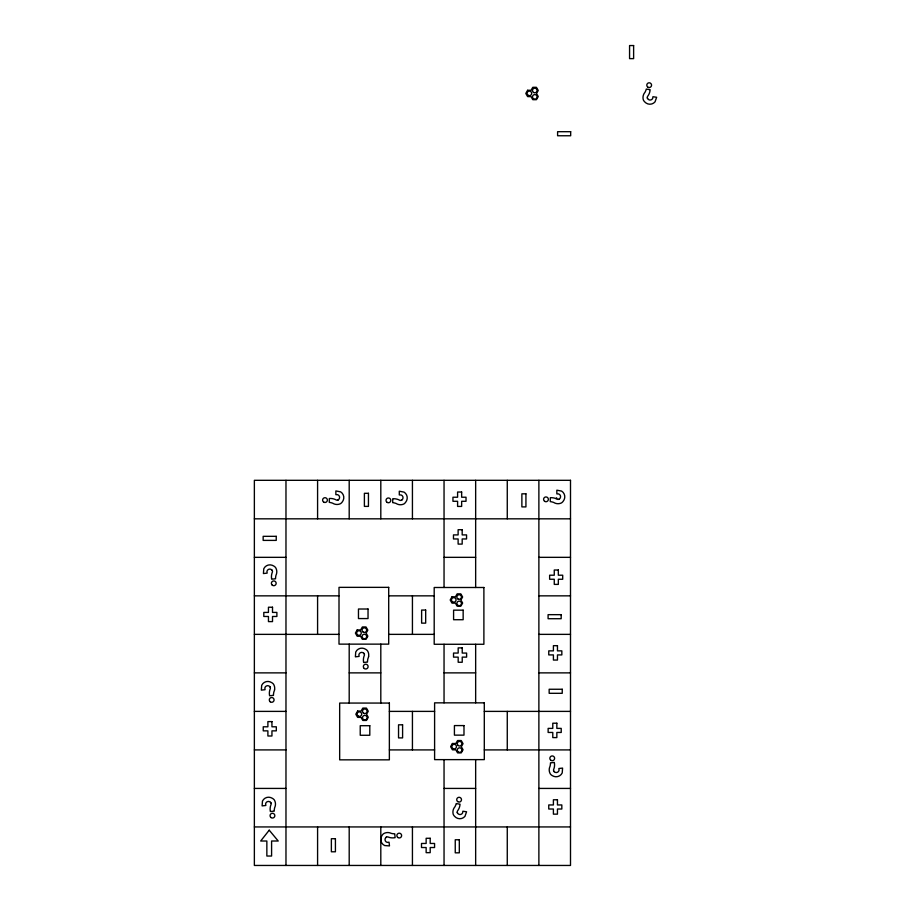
<?xml version="1.0" encoding="UTF-8"?>
<svg xmlns="http://www.w3.org/2000/svg" width="911" height="911" viewBox="0 0 911 911"><rect width="100%" height="100%" fill="white"/><g stroke="black" fill="none" stroke-linecap="round" stroke-linejoin="round"><path stroke-width="1.37" d="M274.553 689.855L274.655 689.217A7.937 7.937 0 0 0 273.471 684.104A6.741 6.741 0 0 0 270.761 682.18L270.032 681.815A6.753 6.753 0 0 0 261.696 685.311L261.332 690.139L265.055 689.707L264.862 687.953A2.87 2.87 0 0 1 269.77 686.575L270.191 687.213A2.312 2.312 0 0 1 270.362 688.443L270.248 688.784A12.196 12.196 0 0 0 269.542 691.267L269.451 691.904A12.196 12.196 0 0 0 269.61 695.776L273.448 695.389A15.009 15.009 0 0 1 273.869 691.973L273.926 691.768A7.937 7.937 0 0 0 274.553 689.878M368.591 656.558L368.693 655.92A7.937 7.937 0 0 0 367.509 650.807A6.741 6.741 0 0 0 364.81 648.883L364.07 648.518A6.753 6.753 0 0 0 355.734 652.014L355.381 656.842L359.093 656.41L358.9 654.656A2.87 2.87 0 0 1 363.808 653.289L364.229 653.916A2.312 2.312 0 0 1 364.411 655.146L364.298 655.487A12.196 12.196 0 0 0 363.58 657.97L363.489 658.619A12.196 12.196 0 0 0 363.648 662.479L367.486 662.092A15.009 15.009 0 0 1 367.907 658.687L367.964 658.482A7.937 7.937 0 0 0 368.591 656.58M385.922 837.482L386.56 837.061A2.312 2.312 0 0 1 387.79 836.89L388.132 837.004A12.196 12.196 0 0 0 390.614 837.71L391.252 837.801A12.196 12.196 0 0 0 395.123 837.642L394.736 833.804A15.009 15.009 0 0 1 391.32 833.383L391.115 833.326A7.937 7.937 0 0 0 389.225 832.7L388.564 832.597A7.937 7.937 0 0 0 383.451 833.781A6.741 6.741 0 0 0 381.527 836.492L381.162 837.22A6.753 6.753 0 0 0 384.658 845.556L389.487 845.909L389.054 842.197L387.3 842.39A2.87 2.87 0 0 1 385.922 837.482L386.515 837.084M338.436 499.729L337.765 500.059A2.312 2.312 0 0 1 336.512 500.105L336.193 499.945A12.196 12.196 0 0 0 333.802 498.966L333.175 498.795A12.196 12.196 0 0 0 329.326 498.511L329.27 502.371A15.009 15.009 0 0 1 332.606 503.179L332.8 503.248A7.937 7.937 0 0 0 334.61 504.102L335.259 504.273A7.937 7.937 0 0 0 340.475 503.681A6.741 6.741 0 0 0 342.695 501.221L343.14 500.526A6.753 6.753 0 0 0 340.623 491.849L335.863 490.938L335.863 494.684L337.639 494.684A2.87 2.87 0 0 1 338.436 499.729L337.799 500.048M401.865 499.991L401.182 500.333A2.312 2.312 0 0 1 399.94 500.367L399.622 500.219A12.196 12.196 0 0 0 397.23 499.228L396.604 499.069A12.196 12.196 0 0 0 392.743 498.772L392.687 502.644A15.009 15.009 0 0 1 396.034 503.441L396.228 503.521A7.937 7.937 0 0 0 398.039 504.364L398.688 504.546A7.937 7.937 0 0 0 403.903 503.954A6.741 6.741 0 0 0 406.124 501.483L406.568 500.788A6.753 6.753 0 0 0 404.051 492.122L399.291 491.211L399.291 494.946L401.068 494.958A2.87 2.87 0 0 1 401.865 499.991L401.227 500.321M559.422 498.955L558.75 499.296A2.312 2.312 0 0 1 557.498 499.33L557.179 499.182A12.196 12.196 0 0 0 554.788 498.192L554.161 498.032A12.196 12.196 0 0 0 550.312 497.736L550.244 501.608A15.009 15.009 0 0 1 553.592 502.405L553.786 502.485A7.937 7.937 0 0 0 555.596 503.327L556.245 503.51A7.937 7.937 0 0 0 561.461 502.918A6.741 6.741 0 0 0 563.681 500.446L564.125 499.752A6.753 6.753 0 0 0 561.609 491.086L556.849 490.175L556.849 493.91L558.625 493.921A2.87 2.87 0 0 1 559.422 498.955L558.785 499.285M254.363 518.826L570.502 518.826M254.363 557.338L285.974 557.338M444.044 557.338L475.656 557.338M538.879 557.338L570.502 557.338M254.363 595.851L339.006 595.851M388.701 595.851L434.194 595.851M538.879 595.851L570.502 595.851M254.363 634.363L339.006 634.363M388.701 634.363L434.194 634.363M538.879 634.363L570.502 634.363M254.363 672.876L285.974 672.876M349.198 672.876L380.809 672.876M444.044 672.876L475.656 672.876M538.879 672.876L570.502 672.876M254.363 711.389L285.974 711.389M389.361 711.389L434.604 711.389M484.299 711.389L570.502 711.389M254.363 749.912L285.974 749.912M389.361 749.912L434.604 749.912M484.299 749.912L570.502 749.912M254.363 788.425L285.974 788.425M444.044 788.425L475.656 788.425M538.879 788.425L570.502 788.425M254.363 826.937L570.502 826.937M554.139 771.64L553.729 771.002A2.312 2.312 0 0 1 553.546 769.772L553.66 769.442A12.196 12.196 0 0 0 554.378 766.948L554.469 766.31A12.196 12.196 0 0 0 554.309 762.45L550.472 762.826A15.009 15.009 0 0 1 550.05 766.242L549.993 766.447A7.937 7.937 0 0 0 549.367 768.349L549.265 769.009A7.937 7.937 0 0 0 550.449 774.111A6.741 6.741 0 0 0 553.148 776.035L553.888 776.4A6.753 6.753 0 0 0 562.224 772.904L562.577 768.087L558.864 768.508L559.058 770.273A2.87 2.87 0 0 1 554.139 771.64L553.751 771.048M271.865 570.001L272.275 570.628A2.312 2.312 0 0 1 272.457 571.857L272.343 572.199A12.196 12.196 0 0 0 271.637 574.682L271.535 575.319A12.196 12.196 0 0 0 271.694 579.191L275.543 578.804A15.009 15.009 0 0 1 275.953 575.388L276.01 575.183A7.937 7.937 0 0 0 276.637 573.292L276.739 572.632A7.937 7.937 0 0 0 275.555 567.519A6.741 6.741 0 0 0 272.856 565.594L272.116 565.23A6.753 6.753 0 0 0 263.78 568.726L263.427 573.554L267.139 573.121L266.946 571.368A2.87 2.87 0 0 1 271.865 570.001L272.252 570.582M270.544 802.34L270.954 802.967A2.312 2.312 0 0 1 271.136 804.208L271.022 804.538A12.196 12.196 0 0 0 270.316 807.032L270.225 807.67A12.196 12.196 0 0 0 270.373 811.53L274.222 811.143A15.009 15.009 0 0 1 274.644 807.738L274.701 807.533A7.937 7.937 0 0 0 275.327 805.631L275.429 804.971A7.937 7.937 0 0 0 274.245 799.858A6.741 6.741 0 0 0 271.535 797.934L270.795 797.58A6.753 6.753 0 0 0 262.47 801.076L262.106 805.893L265.83 805.472L265.625 803.707A2.87 2.87 0 0 1 270.544 802.34L270.943 802.933M363.808 653.289L364.206 653.882M269.77 686.575L270.168 687.167M647.573 98.525L647.334 97.807A2.312 2.312 0 0 1 647.482 96.566L647.675 96.27A12.196 12.196 0 0 0 649.008 94.061L649.27 93.457A12.196 12.196 0 0 0 650.112 89.688L646.298 89.062A15.009 15.009 0 0 1 645.011 92.25L644.908 92.432A7.937 7.937 0 0 0 643.804 94.106L643.542 94.721A7.937 7.937 0 0 0 643.36 99.959A6.741 6.741 0 0 0 645.478 102.522L646.093 103.057A6.753 6.753 0 0 0 655.043 101.838L656.637 97.272L652.936 96.725L652.675 98.468A2.87 2.87 0 0 1 647.573 98.525L647.345 97.853M457.493 813.033L457.254 812.316A2.312 2.312 0 0 1 457.402 811.075L457.595 810.779A12.196 12.196 0 0 0 458.928 808.558L459.19 807.966A12.196 12.196 0 0 0 460.032 804.197L456.217 803.57A15.009 15.009 0 0 1 454.942 806.759L454.828 806.941A7.937 7.937 0 0 0 453.735 808.615L453.462 809.219A7.937 7.937 0 0 0 453.279 814.468A6.741 6.741 0 0 0 455.398 817.019L456.012 817.566A6.753 6.753 0 0 0 464.963 816.347L466.569 811.781L462.856 811.234L462.594 812.976A2.87 2.87 0 0 1 457.493 813.033L457.265 812.361M538.879 480.313L538.879 865.45M507.268 480.313L507.268 518.826M507.268 711.389L507.268 749.912M507.268 826.937L507.268 865.45M475.656 480.313L475.656 587.493M475.656 644.271L475.656 702.848M475.656 759.626L475.656 865.45M444.044 480.313L444.044 587.493M444.044 644.271L444.044 702.848M444.044 759.626L444.044 865.45M412.432 480.313L412.432 518.826M412.432 595.851L412.432 634.363M412.432 711.389L412.432 749.912M412.432 826.937L412.432 865.45M380.809 480.313L380.809 518.826M380.809 644.134L380.809 703.064M380.809 826.937L380.809 865.45M349.198 480.313L349.198 518.826M349.198 644.134L349.198 703.064M349.198 826.937L349.198 865.45M317.586 480.313L317.586 518.826M317.586 595.851L317.586 634.363M317.586 826.937L317.586 865.45M285.974 480.313L285.974 865.45M527.617 90.28L525.795 93.446L527.617 96.612L531.022 96.612L532.787 99.686L536.442 99.686L538.276 96.52L536.522 93.491L538.264 90.474L536.431 87.308L532.776 87.308L531.067 90.28L527.617 90.28M357.203 629.922L355.381 633.088L357.203 636.254L360.597 636.254L362.373 639.328L366.028 639.328L367.85 636.163L366.108 633.134L367.839 630.116L366.017 626.95L362.362 626.95L360.642 629.922L357.203 629.922M357.636 711.058L355.814 714.224L357.636 717.378L361.029 717.378L362.806 720.453L366.461 720.453L368.283 717.287L366.541 714.258L368.272 711.252L366.45 708.086L362.794 708.086L361.086 711.058L357.636 711.058M452.004 596.819L450.182 599.985L452.004 603.139L455.398 603.139L457.174 606.214L460.829 606.214L462.651 603.048L460.909 600.019L462.64 597.001L460.818 593.847L457.163 593.847L455.443 596.819L452.004 596.819M452.414 743.501L450.592 746.656L452.414 749.821L455.807 749.821L457.584 752.896L461.239 752.896L463.061 749.73L461.319 746.701L463.05 743.683L461.228 740.529L457.573 740.529L455.853 743.501L452.414 743.501M269.223 830.183L260.671 841.012L266.855 841.012L266.855 856.033L271.592 856.033L271.592 841.012L278.219 841.012L269.223 830.183M556.712 498.18L556.074 498.499L556.712 498.18M633.623 45.55L629.569 45.55L629.569 58.634L633.623 58.634L633.623 45.55M570.673 131.696L557.6 131.696L557.6 135.762L570.673 135.762L570.673 131.696M570.502 480.313L254.363 480.313L254.363 865.45L570.502 865.45L570.502 480.313M461.649 492.031L457.595 492.031L457.595 497.224L452.949 497.224L452.949 501.289L457.595 501.289L457.595 506.425L461.649 506.425L461.649 501.289L466.022 501.289L466.022 497.224L461.649 497.224L461.649 492.031M368.443 493.306L364.389 493.306L364.389 506.391L368.443 506.391L368.443 493.306M525.932 493.819L521.878 493.819L521.878 506.903L525.932 506.903L525.932 493.819M462.184 529.712L458.119 529.712L458.119 534.905L453.473 534.905L453.473 538.959L458.119 538.959L458.119 544.095L462.184 544.095L462.184 538.959L466.557 538.959L466.557 534.905L462.184 534.905L462.184 529.712M276.238 536.328L263.154 536.328L263.154 540.394L276.238 540.394L276.238 536.328M558.329 570.013L554.264 570.013L554.264 575.205L549.629 575.205L549.629 579.259L554.264 579.259L554.264 584.395L558.329 584.395L558.329 579.259L562.702 579.259L562.702 575.205L558.329 575.205L558.329 570.013M388.701 587.356L339.006 587.356L339.006 644.134L388.701 644.134L388.701 587.356M483.889 587.493L434.194 587.493L434.194 644.271L483.889 644.271L483.889 587.493M272.514 607.227L268.449 607.227L268.449 612.42L263.803 612.42L263.803 616.474L268.449 616.474L268.449 621.609L272.514 621.609L272.514 616.474L276.887 616.474L276.887 612.42L272.514 612.42L272.514 607.227M368.033 609.015L358.467 609.015L358.467 618.569L368.033 618.569L368.033 609.015M425.676 610.063L421.622 610.063L421.622 623.135L425.676 623.135L425.676 610.063M463.152 610.165L453.587 610.165L453.587 619.719L463.152 619.719L463.152 610.165M561.176 614.663L548.092 614.663L548.092 618.717L561.176 618.717L561.176 614.663M557.464 645.671L553.41 645.671L553.41 650.864L548.764 650.864L548.764 654.918L553.41 654.918L553.41 660.054L557.464 660.054L557.464 654.918L561.836 654.918L561.836 650.864L557.464 650.864L557.464 645.671M462.23 647.88L458.176 647.88L458.176 653.062L453.53 653.062L453.53 657.127L458.176 657.127L458.176 662.263L462.23 662.263L462.23 657.127L466.603 657.127L466.603 653.062L462.23 653.062L462.23 647.88M562.235 689.251L549.162 689.251L549.162 693.305L562.235 693.305L562.235 689.251M484.299 702.848L434.604 702.848L434.604 759.626L484.299 759.626L484.299 702.848M389.361 703.064L339.666 703.064L339.666 759.842L389.361 759.842L389.361 703.064M271.945 721.603L267.891 721.603L267.891 726.796L263.245 726.796L263.245 730.861L267.891 730.861L267.891 735.997L271.945 735.997L271.945 730.861L276.318 730.861L276.318 726.796L271.945 726.796L271.945 721.603M556.849 723.209L552.783 723.209L552.783 728.39L548.137 728.39L548.137 732.455L552.783 732.455L552.783 737.591L556.849 737.591L556.849 732.455L561.222 732.455L561.222 728.39L556.849 728.39L556.849 723.209M402.594 724.814L398.54 724.814L398.54 737.899L402.594 737.899L402.594 724.814M463.984 725.577L454.418 725.577L454.418 735.143L463.984 735.143L463.984 725.577M369.798 725.703L360.232 725.703L360.232 735.268L369.798 735.268L369.798 725.703M557.452 799.767L553.398 799.767L553.398 804.948L548.752 804.948L548.752 809.014L553.398 809.014L553.398 814.149L557.452 814.149L557.452 809.014L561.825 809.014L561.825 804.948L557.452 804.948L557.452 799.767M430.197 838.279L426.143 838.279L426.143 843.461L421.497 843.461L421.497 847.526L426.143 847.526L426.143 852.662L430.197 852.662L430.197 847.526L434.57 847.526L434.57 843.461L430.197 843.461L430.197 838.279M335.419 838.712L331.365 838.712L331.365 851.785L335.419 851.785L335.419 838.712M459.315 839.76L455.249 839.76L455.249 852.833L459.315 852.833L459.315 839.76M270.191 701.766A2.391 2.391 0 0 0 274.052 700.252A2.391 2.391 0 0 0 270.806 697.678A2.391 2.391 0 0 0 270.191 701.766M323.792 502.166A2.391 2.391 0 0 0 327.379 500.093A2.391 2.391 0 0 0 323.792 498.021A2.391 2.391 0 0 0 323.792 502.166M386.719 502.052A2.391 2.391 0 0 0 390.717 500.982A2.391 2.391 0 0 0 387.79 498.055A2.391 2.391 0 0 0 386.719 502.052M544.778 501.403A2.391 2.391 0 0 0 548.365 499.33A2.391 2.391 0 0 0 544.778 497.258A2.391 2.391 0 0 0 544.778 501.403M364.241 668.48A2.391 2.391 0 0 0 368.09 666.954A2.391 2.391 0 0 0 364.844 664.381A2.391 2.391 0 0 0 364.241 668.48M457.607 801.543A2.391 2.391 0 0 0 461.467 800.017A2.391 2.391 0 0 0 458.222 797.455A2.391 2.391 0 0 0 457.607 801.543M270.966 817.531A2.391 2.391 0 0 0 274.815 816.005A2.391 2.391 0 0 0 271.58 813.432A2.391 2.391 0 0 0 270.966 817.531M550.745 760.195A2.391 2.391 0 0 0 554.594 758.669A2.391 2.391 0 0 0 551.36 756.096A2.391 2.391 0 0 0 550.745 760.195M272.287 585.181A2.391 2.391 0 0 0 276.135 583.666A2.391 2.391 0 0 0 272.89 581.093A2.391 2.391 0 0 0 272.287 585.181M363.637 713.245A2.3 2.3 0 0 0 367.087 711.252A2.3 2.3 0 0 0 363.637 709.27A2.3 2.3 0 0 0 363.637 713.245M358.251 716.148A2.3 2.3 0 0 0 361.701 714.156A2.3 2.3 0 0 0 358.251 712.163A2.3 2.3 0 0 0 358.251 716.148M363.66 719.644A2.3 2.3 0 0 0 367.11 717.652A2.3 2.3 0 0 0 363.66 715.659A2.3 2.3 0 0 0 363.66 719.644M458.438 752.076A2.3 2.3 0 0 0 461.888 750.083A2.3 2.3 0 0 0 458.438 748.102A2.3 2.3 0 0 0 458.438 752.076M457.937 745.323A2.3 2.3 0 0 0 461.786 744.298A2.3 2.3 0 0 0 458.973 741.474A2.3 2.3 0 0 0 457.937 745.323M453.029 748.591A2.3 2.3 0 0 0 456.479 746.599A2.3 2.3 0 0 0 453.029 744.606A2.3 2.3 0 0 0 453.029 748.591M357.34 634.66A2.3 2.3 0 0 0 361.189 633.623A2.3 2.3 0 0 0 358.376 630.811A2.3 2.3 0 0 0 357.34 634.66M363.204 632.12A2.3 2.3 0 0 0 366.655 630.127A2.3 2.3 0 0 0 363.204 628.135A2.3 2.3 0 0 0 363.204 632.12M363.227 638.509A2.3 2.3 0 0 0 366.677 636.516A2.3 2.3 0 0 0 363.227 634.523A2.3 2.3 0 0 0 363.227 638.509M457.561 605.029A2.3 2.3 0 0 0 461.399 604.004A2.3 2.3 0 0 0 458.586 601.18A2.3 2.3 0 0 0 457.561 605.029M452.619 601.909A2.3 2.3 0 0 0 456.069 599.916A2.3 2.3 0 0 0 452.619 597.923A2.3 2.3 0 0 0 452.619 601.909M458.005 599.005A2.3 2.3 0 0 0 461.456 597.012A2.3 2.3 0 0 0 458.005 595.02A2.3 2.3 0 0 0 458.005 599.005M397.754 837.448A2.391 2.391 0 0 0 401.603 835.922A2.391 2.391 0 0 0 398.369 833.349A2.391 2.391 0 0 0 397.754 837.448M647.687 87.035A2.391 2.391 0 0 0 651.536 85.52A2.391 2.391 0 0 0 648.302 82.947A2.391 2.391 0 0 0 647.687 87.035M528.243 95.382A2.3 2.3 0 0 0 531.682 93.389A2.3 2.3 0 0 0 528.243 91.396A2.3 2.3 0 0 0 528.243 95.382M533.618 92.478A2.3 2.3 0 0 0 537.069 90.485A2.3 2.3 0 0 0 533.618 88.492A2.3 2.3 0 0 0 533.618 92.478M533.652 98.866A2.3 2.3 0 0 0 537.103 96.873A2.3 2.3 0 0 0 533.652 94.881A2.3 2.3 0 0 0 533.652 98.866"/></g></svg>
